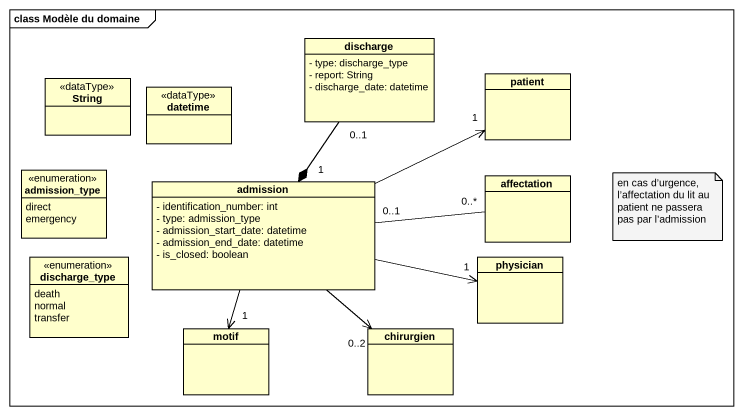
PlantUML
@startuml
mainframe class Modèle du domaine
hide circle
hide empty members
skinparam classAttributeIconSize 0
class String <<dataType>>
class discharge {
  - type: discharge_type
  - report: String
  - discharge_date: datetime
}
class patient
class datetime <<dataType>>
enum admission_type {
  direct
  emergency
}
class admission {
  - identification_number: int
  - type: admission_type
  - admission_start_date: datetime
  - admission_end_date: datetime
  - is_closed: boolean
}
class affectation
enum discharge_type {
  death
  normal
  transfer
}
class physician
class motif
class chirurgien
discharge "0..1" --* "1" admission
admission -right-> "1" patient
admission "0..1" -right- "0..*" affectation
admission -right-> "1" physician
admission --> "1" motif
admission --> "0..2" chirurgien
note as N1
  en cas d’urgence, l’affectation du lit au patient ne passera pas par l’admission
end note
@enduml
